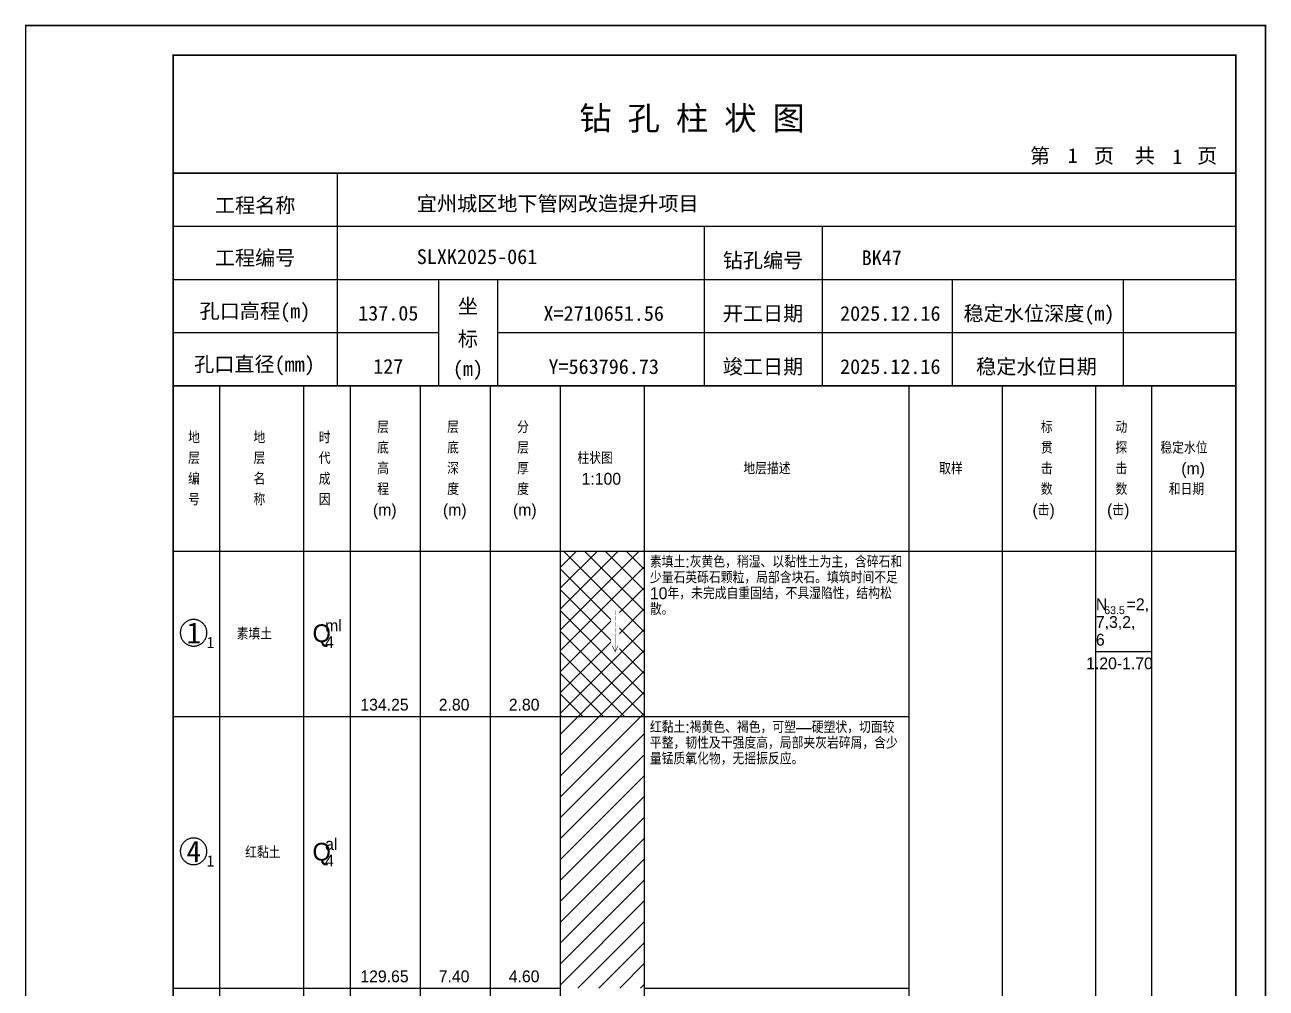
# Model space of a CAD drawing. Header units: millimetres. Extents: x 12489 to 89920, y 4630 to 4927.
# Drawn here: x 22609.3 to 22819.6, y 4763.7 to 4926.8 of the extents above; entities that cross this region are included whole.
import ezdxf
from ezdxf.enums import TextEntityAlignment as Align

# ---------------------------------------------------------------- set-up
doc = ezdxf.new("R2010")
doc.units = ezdxf.units.MM
doc.layers.add('ZZT_TC', color=7, linetype='Continuous')
doc.styles.add('成果图图块', font='', dxfattribs={"height": 2.5})
doc.styles.add('成果图模板', font='')
doc.styles.add('成果图模板标题', font='simhei.ttf')
doc.styles.add('成果图表体', font='Comfont.shx', dxfattribs={"height": 2, "bigfont": 'Hztxt12a.shx'})
doc.styles.get('成果图图块').set_extended_font_data('FangSong_GB2312')
doc.styles.get('成果图模板').set_extended_font_data('FangSong_GB2312')

# ---------------------------------------------------------------- blocks, each defined once
blk = doc.blocks.new('DCBH-1-1-1004', base_point=(0.3, -0.11))
at = {"layer": 'ZZT_TC', "color": 7}
blk.add_polyline3d([(-0.19, 2.31, 0), (-0.3, 2.31, 0), (-0.41, 2.3, 0), (-0.52, 2.29, 0), (-0.63, 2.27, 0), (-0.73, 2.24, 0), (-0.84, 2.21, 0), (-0.95, 2.18, 0), (-1.05, 2.14, 0), (-1.15, 2.09, 0), (-1.25, 2.04, 0), (-1.35, 1.99, 0), (-1.44, 1.93, 0), (-1.53, 1.87, 0), (-1.62, 1.8, 0), (-1.7, 1.73, 0), (-1.78, 1.65, 0), (-1.86, 1.57, 0), (-1.93, 1.49, 0), (-2, 1.4, 0), (-2.06, 1.31, 0), (-2.12, 1.22, 0), (-2.17, 1.12, 0), (-2.22, 1.02, 0), (-2.27, 0.92, 0), (-2.31, 0.82, 0), (-2.34, 0.71, 0), (-2.37, 0.61, 0), (-2.4, 0.5, 0), (-2.41, 0.39, 0), (-2.43, 0.28, 0), (-2.44, 0.17, 0), (-2.44, 0.06, 0), (-2.44, -0.05, 0), (-2.43, -0.16, 0), (-2.41, -0.27, 0), (-2.4, -0.38, 0), (-2.37, -0.49, 0), (-2.34, -0.6, 0), (-2.31, -0.7, 0), (-2.27, -0.8, 0), (-2.22, -0.9, 0), (-2.17, -1, 0), (-2.12, -1.1, 0), (-2.06, -1.19, 0), (-2, -1.28, 0), (-1.93, -1.37, 0), (-1.86, -1.45, 0), (-1.78, -1.53, 0), (-1.7, -1.61, 0), (-1.62, -1.68, 0), (-1.53, -1.75, 0), (-1.44, -1.81, 0), (-1.35, -1.87, 0), (-1.25, -1.93, 0), (-1.15, -1.98, 0), (-1.05, -2.02, 0), (-0.95, -2.06, 0), (-0.84, -2.1, 0), (-0.73, -2.13, 0), (-0.63, -2.15, 0), (-0.52, -2.17, 0), (-0.41, -2.18, 0), (-0.3, -2.19, 0), (-0.19, -2.19, 0), (-0.08, -2.19, 0), (0.03, -2.18, 0), (0.14, -2.17, 0), (0.25, -2.15, 0), (0.36, -2.13, 0), (0.47, -2.1, 0), (0.57, -2.06, 0), (0.67, -2.02, 0), (0.77, -1.98, 0), (0.87, -1.93, 0), (0.97, -1.87, 0), (1.06, -1.81, 0), (1.15, -1.75, 0), (1.24, -1.68, 0), (1.32, -1.61, 0), (1.4, -1.53, 0), (1.48, -1.45, 0), (1.55, -1.37, 0), (1.62, -1.28, 0), (1.68, -1.19, 0), (1.74, -1.1, 0), (1.8, -1, 0), (1.85, -0.9, 0), (1.89, -0.8, 0), (1.93, -0.7, 0), (1.97, -0.6, 0), (2, -0.49, 0), (2.02, -0.38, 0), (2.04, -0.27, 0), (2.05, -0.16, 0), (2.06, -0.05, 0), (2.06, 0.06, 0), (2.06, 0.17, 0), (2.05, 0.28, 0), (2.04, 0.39, 0), (2.02, 0.5, 0), (2, 0.61, 0), (1.97, 0.71, 0), (1.93, 0.82, 0), (1.89, 0.92, 0), (1.85, 1.02, 0), (1.8, 1.12, 0), (1.74, 1.22, 0), (1.68, 1.31, 0), (1.62, 1.4, 0), (1.55, 1.49, 0), (1.48, 1.57, 0), (1.4, 1.65, 0), (1.32, 1.73, 0), (1.24, 1.8, 0), (1.15, 1.87, 0), (1.06, 1.93, 0), (0.97, 1.99, 0), (0.87, 2.04, 0), (0.77, 2.09, 0), (0.67, 2.14, 0), (0.57, 2.18, 0), (0.47, 2.21, 0), (0.36, 2.24, 0), (0.25, 2.27, 0), (0.14, 2.29, 0), (0.03, 2.3, 0), (-0.08, 2.31, 0), (-0.19, 2.31, 0)], dxfattribs=at)
at = {"style": '成果图图块'}
blk.add_text('1', height=3.57, dxfattribs=at).set_placement((-0.16, -1.74), align=Align.CENTER)
blk.add_text('1', height=1.91, dxfattribs=at).set_placement((2.03, -2.53))
blk = doc.blocks.new('DCBH-1-1-1005', base_point=(0.3, -0.11))
at = {"layer": 'ZZT_TC', "color": 7}
blk.add_polyline3d([(-0.19, 2.31, 0), (-0.3, 2.31, 0), (-0.41, 2.3, 0), (-0.52, 2.29, 0), (-0.63, 2.27, 0), (-0.73, 2.24, 0), (-0.84, 2.21, 0), (-0.95, 2.18, 0), (-1.05, 2.14, 0), (-1.15, 2.09, 0), (-1.25, 2.04, 0), (-1.35, 1.99, 0), (-1.44, 1.93, 0), (-1.53, 1.87, 0), (-1.62, 1.8, 0), (-1.7, 1.73, 0), (-1.78, 1.65, 0), (-1.86, 1.57, 0), (-1.93, 1.49, 0), (-2, 1.4, 0), (-2.06, 1.31, 0), (-2.12, 1.22, 0), (-2.17, 1.12, 0), (-2.22, 1.02, 0), (-2.27, 0.92, 0), (-2.31, 0.82, 0), (-2.34, 0.71, 0), (-2.37, 0.61, 0), (-2.4, 0.5, 0), (-2.41, 0.39, 0), (-2.43, 0.28, 0), (-2.44, 0.17, 0), (-2.44, 0.06, 0), (-2.44, -0.05, 0), (-2.43, -0.16, 0), (-2.41, -0.27, 0), (-2.4, -0.38, 0), (-2.37, -0.49, 0), (-2.34, -0.6, 0), (-2.31, -0.7, 0), (-2.27, -0.8, 0), (-2.22, -0.9, 0), (-2.17, -1, 0), (-2.12, -1.1, 0), (-2.06, -1.19, 0), (-2, -1.28, 0), (-1.93, -1.37, 0), (-1.86, -1.45, 0), (-1.78, -1.53, 0), (-1.7, -1.61, 0), (-1.62, -1.68, 0), (-1.53, -1.75, 0), (-1.44, -1.81, 0), (-1.35, -1.87, 0), (-1.25, -1.93, 0), (-1.15, -1.98, 0), (-1.05, -2.02, 0), (-0.95, -2.06, 0), (-0.84, -2.1, 0), (-0.73, -2.13, 0), (-0.63, -2.15, 0), (-0.52, -2.17, 0), (-0.41, -2.18, 0), (-0.3, -2.19, 0), (-0.19, -2.19, 0), (-0.08, -2.19, 0), (0.03, -2.18, 0), (0.14, -2.17, 0), (0.25, -2.15, 0), (0.36, -2.13, 0), (0.47, -2.1, 0), (0.57, -2.06, 0), (0.67, -2.02, 0), (0.77, -1.98, 0), (0.87, -1.93, 0), (0.97, -1.87, 0), (1.06, -1.81, 0), (1.15, -1.75, 0), (1.24, -1.68, 0), (1.32, -1.61, 0), (1.4, -1.53, 0), (1.48, -1.45, 0), (1.55, -1.37, 0), (1.62, -1.28, 0), (1.68, -1.19, 0), (1.74, -1.1, 0), (1.8, -1, 0), (1.85, -0.9, 0), (1.89, -0.8, 0), (1.93, -0.7, 0), (1.97, -0.6, 0), (2, -0.49, 0), (2.02, -0.38, 0), (2.04, -0.27, 0), (2.05, -0.16, 0), (2.06, -0.05, 0), (2.06, 0.06, 0), (2.06, 0.17, 0), (2.05, 0.28, 0), (2.04, 0.39, 0), (2.02, 0.5, 0), (2, 0.61, 0), (1.97, 0.71, 0), (1.93, 0.82, 0), (1.89, 0.92, 0), (1.85, 1.02, 0), (1.8, 1.12, 0), (1.74, 1.22, 0), (1.68, 1.31, 0), (1.62, 1.4, 0), (1.55, 1.49, 0), (1.48, 1.57, 0), (1.4, 1.65, 0), (1.32, 1.73, 0), (1.24, 1.8, 0), (1.15, 1.87, 0), (1.06, 1.93, 0), (0.97, 1.99, 0), (0.87, 2.04, 0), (0.77, 2.09, 0), (0.67, 2.14, 0), (0.57, 2.18, 0), (0.47, 2.21, 0), (0.36, 2.24, 0), (0.25, 2.27, 0), (0.14, 2.29, 0), (0.03, 2.3, 0), (-0.08, 2.31, 0), (-0.19, 2.31, 0)], dxfattribs=at)
at = {"style": '成果图图块'}
blk.add_text('4', height=3.57, dxfattribs=at).set_placement((-0.16, -1.74), align=Align.CENTER)
blk.add_text('1', height=1.91, dxfattribs=at).set_placement((2.03, -2.53))
blk = doc.blocks.new('zztGLdt.dwg', base_point=(0.5, 0))
blk.add_wipeout([(-0.2, -0.2), (1.2, -0.2), (1.2, 3.2), (-0.2, 3.2)])
at = {"color": 7, "const_width": 0.1}
for points in [[(0.5, 3), (0.5, 0)], [(0, 1), (0.5, 0), (1, 1)]]:
    blk.add_lwpolyline(points, dxfattribs=at)
blk = doc.blocks.new('钻孔柱状图路桥昇龙制图梁世成校核莫家里.dwg47', base_point=(25, 236))
for p, q in [((52.82, 236), (52.82, 272)), ((25, 263), (205, 263)), ((115, 236), (115, 263)), ((135, 236), (135, 263)), ((25, 254), (205, 254)), ((70, 236), (70, 254)), ((80, 236), (80, 254)), ((157, 236), (157, 254)), ((185.95, 236), (185.95, 254)), ((25, 245), (70, 245)), ((80, 245), (205, 245))]:
    blk.add_line(p, q)
for points, const_width in [([(0, 0), (210, 0), (210, 297), (0, 297)], 0.25), ([(25, 5), (205, 5), (205, 292), (25, 292)], 0.3)]:
    blk.add_lwpolyline(points, close=True, dxfattribs=dict(const_width=const_width))
at = {"const_width": 0.3}
for points in [[(25, 272), (205, 272)], [(25, 236), (205, 236)]]:
    blk.add_lwpolyline(points, dxfattribs=at)
for s, height, style, p in [('钻 孔 柱 状 图', 4, '成果图模板标题', (93.8, 279.31)), ('第', 2.5, '成果图模板', (170.12, 273.7)), ('页', 2.5, '成果图模板', (180.96, 273.7)), ('共', 2.5, '成果图模板', (187.88, 273.7)), ('页', 2.5, '成果图模板', (198.44, 273.7)), ('工程名称', 2.5, '成果图模板', (32.07, 265.32)), ('宜州城区地下管网改造提升项目', 2.5, '成果图模板', (66.26, 265.61)), ('工程编号', 2.5, '成果图模板', (32.05, 256.41)), ('SLXK2025-061', 2.5, '成果图模板', (66.26, 256.61)), ('钻孔编号', 2.5, '成果图模板', (118.08, 256)), ('BK47', 2.5, '成果图模板', (141.61, 256.43)), ('孔口高程(m)', 2.5, '成果图模板', (29.48, 247.41)), ('坐', 2.5, '成果图模板', (73.21, 248.24)), ('开工日期', 2.5, '成果图模板', (118.08, 247)), ('稳定水位深度(m)', 2.5, '成果图模板', (158.86, 247)), ('标', 2.5, '成果图模板', (73.21, 242.7)), ('孔口直径(mm)', 2.5, '成果图模板', (28.54, 238.41)), ('(m) ', 2.5, '成果图模板', (72.38, 237.65)), ('竣工日期', 2.5, '成果图模板', (118.08, 238)), ('稳定水位日期', 2.5, '成果图模板', (160.99, 238))]:
    blk.add_text(s, height=height, dxfattribs=dict(style=style)).set_placement(p)
at = {"style": '成果图模板'}
for s, p in [('1', (177.35, 273.74)), ('1', (195.08, 273.53)), ('137.05', (61.43, 247.04)), ('X=2710651.56', (97.92, 247)), ('2025.12.16', (146.46, 247)), ('127', (61.43, 238.04)), ('Y=563796.73', (97.92, 238)), ('2025.12.16', (146.46, 238))]:
    blk.add_text(s, height=2.5, dxfattribs=at).set_placement(p, align=Align.CENTER)

msp = doc.modelspace()

# ---------------------------------------------------------------- hatches: boundary and pattern name
at = {"linetype": 'Continuous'}
h = msp.add_hatch(dxfattribs=at)
h.set_pattern_fill('GKSTT', scale=0.5, style=0, pattern_type=2)
h.set_pattern_definition([(45, (0, 0), (-1.76776695, 1.76776695), []), (135, (0, 0), (-1.76776695, -1.76776695), [])])
h.paths.add_polyline_path([(22700.06, 4809.71), (22714.29, 4809.71), (22714.29, 4837.71), (22700.06, 4837.71)])
h = msp.add_hatch(dxfattribs=at)
h.set_pattern_fill('GKNXT', scale=0.5, style=0, pattern_type=2)
h.set_pattern_definition([(45, (0, 0), (-1.76776695, 1.76776695), [])])
h.paths.add_polyline_path([(22700.06, 4763.71), (22714.29, 4763.71), (22714.29, 4809.71), (22700.06, 4809.71)])

# ---------------------------------------------------------------- linework, layer by layer
at = {"color": 0}
for p, q in [((22634.45, 4837.71), (22642.35, 4837.71)), ((22634.45, 4809.71), (22634.45, 4837.71)), ((22642.35, 4809.71), (22642.35, 4837.71)), ((22634.45, 4809.71), (22642.35, 4809.71)), ((22634.45, 4809.71), (22642.35, 4809.71)), ((22634.45, 4763.71), (22634.45, 4809.71)), ((22642.35, 4763.71), (22642.35, 4809.71)), ((22634.45, 4763.71), (22642.35, 4763.71))]:
    msp.add_line(p, q, dxfattribs=at)
for points in [[(22634.45, 4865.71), (22642.35, 4865.71)], [(22634.45, 4837.71), (22634.45, 4865.71)], [(22642.35, 4837.71), (22642.35, 4865.71)], [(22642.35, 4865.71), (22656.58, 4865.71)], [(22642.35, 4837.71), (22642.35, 4865.71)], [(22656.58, 4837.71), (22656.58, 4865.71)], [(22656.58, 4865.71), (22664.49, 4865.71)], [(22656.58, 4837.71), (22656.58, 4865.71)], [(22664.49, 4837.71), (22664.49, 4865.71)], [(22664.49, 4865.71), (22676.35, 4865.71)], [(22664.49, 4837.71), (22664.49, 4865.71)], [(22676.35, 4837.71), (22676.35, 4865.71)], [(22676.35, 4865.71), (22688.2, 4865.71)], [(22676.35, 4837.71), (22676.35, 4865.71)], [(22688.2, 4837.71), (22688.2, 4865.71)], [(22688.2, 4865.71), (22700.06, 4865.71)], [(22688.2, 4837.71), (22688.2, 4865.71)], [(22700.06, 4837.71), (22700.06, 4865.71)], [(22700.06, 4865.71), (22714.29, 4865.71)], [(22700.06, 4837.71), (22700.06, 4865.71)], [(22714.29, 4837.71), (22714.29, 4865.71)], [(22714.29, 4865.71), (22759.11, 4865.71)], [(22714.29, 4837.71), (22714.29, 4865.71)], [(22759.11, 4837.71), (22759.11, 4865.71)], [(22759.11, 4865.71), (22774.92, 4865.71)], [(22759.11, 4837.71), (22759.11, 4865.71)], [(22774.92, 4837.71), (22774.92, 4865.71)], [(22774.92, 4865.71), (22790.73, 4865.71)], [(22774.92, 4837.71), (22774.92, 4865.71)], [(22790.73, 4837.71), (22790.73, 4865.71)], [(22790.73, 4865.71), (22800.22, 4865.71)], [(22790.73, 4837.71), (22790.73, 4865.71)], [(22800.22, 4837.71), (22800.22, 4865.71)], [(22800.22, 4865.71), (22814.45, 4865.71)], [(22800.22, 4837.71), (22800.22, 4865.71)], [(22814.45, 4837.71), (22814.45, 4865.71)], [(22634.45, 4837.71), (22642.35, 4837.71)], [(22634.45, 4643.71), (22634.45, 4837.71)], [(22634.45, 4837.71), (22642.35, 4837.71)], [(22642.35, 4643.71), (22642.35, 4837.71)], [(22642.35, 4837.71), (22656.58, 4837.71)], [(22642.35, 4643.71), (22642.35, 4837.71)], [(22642.35, 4837.71), (22656.58, 4837.71)], [(22642.35, 4837.71), (22656.58, 4837.71)], [(22642.35, 4809.71), (22642.35, 4837.71)], [(22656.58, 4643.71), (22656.58, 4837.71)], [(22656.58, 4809.71), (22656.58, 4837.71)], [(22656.58, 4837.71), (22664.49, 4837.71)], [(22656.58, 4643.71), (22656.58, 4837.71)], [(22656.58, 4837.71), (22664.49, 4837.71)], [(22656.58, 4837.71), (22664.49, 4837.71)], [(22656.58, 4809.71), (22656.58, 4837.71)], [(22664.49, 4643.71), (22664.49, 4837.71)], [(22664.49, 4809.71), (22664.49, 4837.71)], [(22664.49, 4837.71), (22676.35, 4837.71)], [(22664.49, 4643.71), (22664.49, 4837.71)], [(22664.49, 4837.71), (22676.35, 4837.71)], [(22664.49, 4837.71), (22676.35, 4837.71)], [(22664.49, 4809.71), (22664.49, 4837.71)], [(22676.35, 4643.71), (22676.35, 4837.71)], [(22676.35, 4809.71), (22676.35, 4837.71)], [(22676.35, 4837.71), (22688.2, 4837.71)], [(22676.35, 4643.71), (22676.35, 4837.71)], [(22676.35, 4837.71), (22688.2, 4837.71)], [(22676.35, 4837.71), (22688.2, 4837.71)], [(22676.35, 4809.71), (22676.35, 4837.71)], [(22688.2, 4643.71), (22688.2, 4837.71)], [(22688.2, 4809.71), (22688.2, 4837.71)], [(22688.2, 4837.71), (22700.06, 4837.71)], [(22688.2, 4643.71), (22688.2, 4837.71)], [(22688.2, 4837.71), (22700.06, 4837.71)], [(22688.2, 4837.71), (22700.06, 4837.71)], [(22688.2, 4809.71), (22688.2, 4837.71)], [(22700.06, 4643.71), (22700.06, 4837.71)], [(22700.06, 4809.71), (22700.06, 4837.71)], [(22700.06, 4837.71), (22714.29, 4837.71)], [(22700.06, 4643.71), (22700.06, 4837.71)], [(22700.06, 4837.71), (22714.29, 4837.71)], [(22714.29, 4643.71), (22714.29, 4837.71)], [(22714.29, 4837.71), (22759.11, 4837.71)], [(22714.29, 4643.71), (22714.29, 4837.71)], [(22714.29, 4837.71), (22759.11, 4837.71)], [(22714.29, 4837.71), (22759.11, 4837.71)], [(22714.29, 4809.71), (22714.29, 4837.71)], [(22759.11, 4643.71), (22759.11, 4837.71)], [(22759.11, 4809.71), (22759.11, 4837.71)], [(22759.11, 4837.71), (22774.92, 4837.71)], [(22759.11, 4643.71), (22759.11, 4837.71)], [(22759.11, 4837.71), (22774.92, 4837.71)], [(22774.92, 4643.71), (22774.92, 4837.71)], [(22774.92, 4837.71), (22790.73, 4837.71)], [(22774.92, 4643.71), (22774.92, 4837.71)], [(22774.92, 4837.71), (22790.73, 4837.71)], [(22790.73, 4643.71), (22790.73, 4837.71)], [(22790.73, 4837.71), (22800.22, 4837.71)], [(22790.73, 4643.71), (22790.73, 4837.71)], [(22790.73, 4837.71), (22800.22, 4837.71)], [(22790.73, 4837.71), (22800.22, 4837.71)], [(22790.73, 4820.71), (22790.73, 4837.71)], [(22800.22, 4643.71), (22800.22, 4837.71)], [(22800.22, 4820.71), (22800.22, 4837.71)], [(22800.22, 4837.71), (22814.45, 4837.71)], [(22800.22, 4643.71), (22800.22, 4837.71)], [(22800.22, 4837.71), (22814.45, 4837.71)], [(22814.45, 4643.71), (22814.45, 4837.71)], [(22790.73, 4820.71), (22800.22, 4820.71)], [(22642.35, 4809.71), (22656.58, 4809.71)], [(22642.35, 4809.71), (22656.58, 4809.71)], [(22642.35, 4763.71), (22642.35, 4809.71)], [(22656.58, 4763.71), (22656.58, 4809.71)], [(22656.58, 4809.71), (22664.49, 4809.71)], [(22656.58, 4809.71), (22664.49, 4809.71)], [(22656.58, 4763.71), (22656.58, 4809.71)], [(22664.49, 4763.71), (22664.49, 4809.71)], [(22664.49, 4809.71), (22676.35, 4809.71)], [(22664.49, 4809.71), (22676.35, 4809.71)], [(22664.49, 4763.71), (22664.49, 4809.71)], [(22676.35, 4763.71), (22676.35, 4809.71)], [(22676.35, 4809.71), (22688.2, 4809.71)], [(22676.35, 4809.71), (22688.2, 4809.71)], [(22676.35, 4763.71), (22676.35, 4809.71)], [(22688.2, 4763.71), (22688.2, 4809.71)], [(22688.2, 4809.71), (22700.06, 4809.71)], [(22688.2, 4809.71), (22700.06, 4809.71)], [(22688.2, 4763.71), (22688.2, 4809.71)], [(22700.06, 4763.71), (22700.06, 4809.71)], [(22714.29, 4809.71), (22759.11, 4809.71)], [(22714.29, 4809.71), (22759.11, 4809.71)], [(22714.29, 4763.71), (22714.29, 4809.71)], [(22759.11, 4763.71), (22759.11, 4809.71)], [(22642.35, 4763.71), (22656.58, 4763.71)], [(22656.58, 4763.71), (22664.49, 4763.71)], [(22664.49, 4763.71), (22676.35, 4763.71)], [(22676.35, 4763.71), (22688.2, 4763.71)], [(22688.2, 4763.71), (22700.06, 4763.71)], [(22714.29, 4763.71), (22759.11, 4763.71)]]:
    msp.add_lwpolyline(points, dxfattribs=at)
at = {"color": 7, "flags": 128}
msp.add_lwpolyline([(22700.06, 4809.71), (22714.29, 4809.71)], dxfattribs=at)

# ---------------------------------------------------------------- block references
for name, p in [('DCBH-1-1-1004', (22638.4, 4823.71)), ('DCBH-1-1-1005', (22638.4, 4786.71))]:
    msp.add_blockref(name, p)

# ---------------------------------------------------------------- texts
at = {"color": 0, "style": '成果图表体'}
for s, height, p in [('层', 2, (22669, 4857.71)), ('层', 2, (22680.85, 4857.71)), ('分', 2, (22692.71, 4857.71)), ('标', 2, (22781.41, 4857.71)), ('动', 2, (22794.05, 4857.71)), ('地', 2, (22636.98, 4855.96)), ('地', 2, (22648.05, 4855.96)), ('时', 2, (22659.11, 4855.96)), ('底', 2, (22669, 4854.21)), ('底', 2, (22680.85, 4854.21)), ('层', 2, (22692.71, 4854.21)), ('贯', 2, (22781.41, 4854.21)), ('探', 2, (22794.05, 4854.21)), ('稳定水位', 2, (22801.65, 4854.21)), ('层', 2, (22636.98, 4852.46)), ('层', 2, (22648.05, 4852.46)), ('代', 2, (22659.11, 4852.46)), ('高', 2, (22669, 4850.71)), ('深', 2, (22680.85, 4850.71)), ('厚', 2, (22692.71, 4850.71)), ('柱状图', 2, (22702.91, 4852.46)), ('地层描述', 2, (22731.02, 4850.71)), ('取样', 2, (22764.18, 4850.71)), ('击', 2, (22781.41, 4850.71)), ('击', 2, (22794.05, 4850.71)), ('(m)', 2, (22805.2, 4850.71)), ('编', 2, (22636.98, 4848.96)), ('名', 2, (22648.05, 4848.96)), ('成', 2, (22659.11, 4848.96)), ('1:100', 2, (22703.62, 4848.96)), ('程', 2, (22669, 4847.21)), ('度', 2, (22680.85, 4847.21)), ('度', 2, (22692.71, 4847.21)), ('数', 2, (22781.41, 4847.21)), ('数', 2, (22794.05, 4847.21)), ('和日期', 2, (22803.07, 4847.21)), ('号', 2, (22636.98, 4845.46)), ('称', 2, (22648.05, 4845.46)), ('因', 2, (22659.11, 4845.46)), ('(m)', 2, (22668.28, 4843.71)), ('(m)', 2, (22680.14, 4843.71)), ('(m)', 2, (22692, 4843.71)), ('(击)', 2, (22779.99, 4843.71)), ('(击)', 2, (22792.63, 4843.71)), ('N', 2, (22790.73, 4827.71)), ('=2,', 2, (22795.94, 4827.71)), ('63.5', 1.333, (22792.15, 4827.04)), ('Q', 3, (22658.05, 4822.31)), ('ml', 2, (22660.18, 4824.11)), ('7,3,2,', 2, (22790.73, 4824.71)), ('素填土', 2, (22645.2, 4822.71)), ('4', 2, (22660.18, 4821.31)), ('6', 2, (22790.73, 4821.71)), ('1.20-1.70', 2, (22789.08, 4817.71)), ('134.25', 2, (22666.15, 4810.71)), ('2.80', 2, (22679.43, 4810.71)), ('2.80', 2, (22691.29, 4810.71)), ('红黏土', 2, (22646.63, 4785.71)), ('Q', 3, (22658.05, 4785.31)), ('al', 2, (22660.18, 4787.11)), ('4', 2, (22660.18, 4784.31)), ('129.65', 2, (22666.15, 4764.71)), ('7.40', 2, (22679.43, 4764.71)), ('4.60', 2, (22691.29, 4764.71))]:
    msp.add_text(s, height=height, dxfattribs=at).set_placement(p)
at = {"color": 0, "char_height": 2, "width": 43.0292, "attachment_point": 1, "line_spacing_factor": 0.8, "style": '成果图表体'}
for s, insert in [('素填土:灰黄色，稍湿、以黏性土为主，含碎石和少量石英砾石颗粒，局部含块石。填筑时间不足10年，未完成自重固结，不具湿陷性，结构松散。', (22715.19, 4836.91)), ('红黏土:褐黄色、褐色，可塑—硬塑状，切面较平整，韧性及干强度高，局部夹灰岩碎屑，含少量锰质氧化物，无摇振反应。', (22715.19, 4808.91))]:
    msp.add_mtext(s, dxfattribs=dict(at, insert=insert))

# ---------------------------------------------------------------- next in the draw order: block references
msp.add_blockref('zztGLdt.dwg', (22709.31, 4824.71))

# ---------------------------------------------------------------- next in the draw order: block references
msp.add_blockref('zztGLdt.dwg', (22709.31, 4823.71))

# ---------------------------------------------------------------- next in the draw order: block references
msp.add_blockref('zztGLdt.dwg', (22709.31, 4822.71))

# ---------------------------------------------------------------- next in the draw order: block references
msp.add_blockref('zztGLdt.dwg', (22709.31, 4821.71))

# ---------------------------------------------------------------- next in the draw order: block references
msp.add_blockref('zztGLdt.dwg', (22709.31, 4820.71))

# ---------------------------------------------------------------- next in the draw order: block references
msp.add_blockref('钻孔柱状图路桥昇龙制图梁世成校核莫家里.dwg47', (22634.45, 4865.71))

doc.saveas('drawing.dxf')
